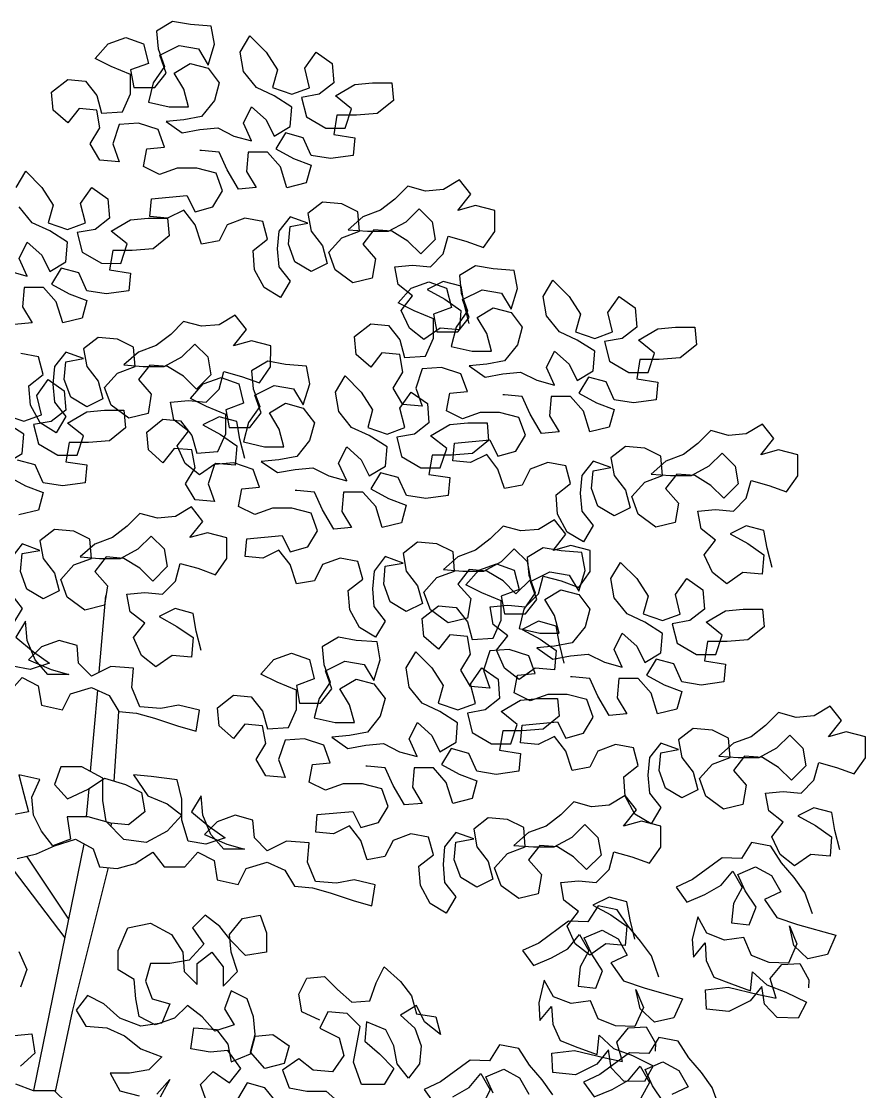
# Model space of a CAD drawing. Header units: metres. Extents: x 2.7 to 23.1, y -0.5 to 9.6.
# Drawn here: x 12.109 to 15.044, y 5.667 to 9.385 of the extents above; entities that cross this region are included whole.
import ezdxf

# ---------------------------------------------------------------- set-up
doc = ezdxf.new("R2010")
doc.units = ezdxf.units.M
doc.layers.add('ceco.net 89', color=7, linetype='Continuous')

msp = doc.modelspace()

# ---------------------------------------------------------------- linework, layer by layer
at = {"layer": 'ceco.net 89'}
for points in [[(13.6652, 8.3364), (13.6484, 8.4037), (13.6373, 8.4654), (13.5756, 8.4823), (13.5196, 8.4543), (13.5812, 8.4206), (13.6372, 8.3813), (13.6315, 8.3141), (13.5643, 8.3197), (13.5082, 8.2805), (13.4578, 8.3198), (13.4298, 8.3815), (13.4691, 8.4319), (13.4187, 8.4712), (13.4075, 8.5328), (13.4692, 8.5384), (13.5308, 8.5327), (13.5757, 8.5775), (13.5926, 8.6392), (13.6542, 8.6223), (13.7159, 8.5998), (13.7551, 8.6558), (13.7552, 8.7287), (13.688, 8.7456), (13.6263, 8.7288), (13.6712, 8.7848), (13.632, 8.8353), (13.5759, 8.8017), (13.5143, 8.7962), (13.4526, 8.813), (13.4077, 8.7682), (13.3573, 8.7291), (13.2956, 8.7067), (13.2451, 8.6619), (13.3124, 8.6562), (13.3852, 8.6562), (13.4469, 8.6897), (13.4918, 8.7345), (13.5366, 8.6897), (13.5477, 8.628), (13.4972, 8.5776), (13.4525, 8.6225), (13.3964, 8.6562), (13.3348, 8.6618), (13.2955, 8.6114), (13.3403, 8.5609), (13.329, 8.4937), (13.2618, 8.4769), (13.2001, 8.5218), (13.1778, 8.5835), (13.2227, 8.6339), (13.2843, 8.6563), (13.2788, 8.7235), (13.2228, 8.7516), (13.1555, 8.7573), (13.105, 8.7181), (13.1162, 8.6564), (13.1554, 8.6059), (13.1721, 8.5443), (13.1161, 8.5163), (13.0601, 8.55), (13.0377, 8.6117), (13.0434, 8.6733), (13.105, 8.6845), (13.0434, 8.7069), (13.0041, 8.6565), (12.9984, 8.5949), (13.004, 8.5332), (13.0432, 8.4827), (13.0095, 8.4267), (12.9535, 8.4604), (12.9199, 8.5221), (12.9144, 8.5893), (12.9648, 8.6285), (12.9481, 8.6902), (12.8864, 8.7015), (12.8248, 8.6791), (12.7967, 8.6231), (12.735, 8.6119), (12.7127, 8.6792), (12.6735, 8.7297), (12.6174, 8.7017), (12.5558, 8.7074), (12.5614, 8.769), (12.6847, 8.7801), (12.7127, 8.724), (12.7744, 8.7408), (12.8081, 8.7968), (12.7857, 8.8585), (12.7185, 8.8754), (12.6512, 8.8754), (12.5895, 8.8531), (12.5335, 8.8811), (12.5448, 8.9428), (12.6064, 8.9483), (12.5841, 9.01), (12.5168, 9.0325), (12.4496, 9.0269), (12.4271, 8.9597), (12.4495, 8.898), (12.3822, 8.9037), (12.3486, 8.9598), (12.3823, 9.0158), (12.3712, 9.0775), (12.3095, 9.0831), (12.2702, 9.0327), (12.2198, 9.0776), (12.2143, 9.1393), (12.2704, 9.184), (12.332, 9.1784), (12.3712, 9.1279), (12.388, 9.0662), (12.4608, 9.0718), (12.4889, 9.1334), (12.489, 9.2007), (12.4217, 9.2287), (12.3657, 9.2568), (12.4106, 9.3072), (12.4723, 9.3296), (12.5339, 9.3071), (12.5507, 9.2398), (12.489, 9.2175), (12.5001, 9.1558), (12.573, 9.1557), (12.6123, 9.2061), (12.5899, 9.2678), (12.6572, 9.3014), (12.7244, 9.2901), (12.758, 9.234), (12.7805, 9.3069), (12.7694, 9.3685), (12.6965, 9.3742), (12.6349, 9.3855), (12.5788, 9.3519), (12.5843, 9.2902), (12.6067, 9.2286), (12.5674, 9.1726), (12.5505, 9.1053), (12.6234, 9.0884), (12.6906, 9.0884), (12.6739, 9.15), (12.6403, 9.2061), (12.6964, 9.2397), (12.758, 9.2228), (12.7972, 9.1724), (12.7803, 9.1107), (12.7354, 9.0547), (12.6738, 9.0436), (12.6121, 9.038), (12.6681, 8.9987), (12.7298, 9.0099), (12.7915, 9.0154), (12.8475, 8.9873), (12.9091, 8.9705), (12.8811, 9.0322), (12.9092, 9.0882), (12.9596, 9.0433), (12.9876, 8.9872), (13.0437, 9.0208), (13.0493, 9.088), (12.9877, 9.1273), (12.9261, 9.1554), (12.8813, 9.2115), (12.8702, 9.2788), (12.9038, 9.3348), (12.9598, 9.2787), (12.999, 9.217), (12.9821, 9.1554), (13.0494, 9.1329), (13.111, 9.1552), (13.0943, 9.2225), (13.1336, 9.2785), (13.1896, 9.2392), (13.1951, 9.172), (13.1447, 9.1328), (13.083, 9.1216), (13.0997, 9.0544), (13.167, 9.0151), (13.2342, 9.015), (13.2567, 9.0823), (13.2007, 9.1271), (13.268, 9.1663), (13.3296, 9.1719), (13.3969, 9.1718), (13.4025, 9.1101), (13.3464, 9.0654), (13.2735, 9.0598), (13.2062, 9.0599), (13.195, 8.9926), (13.2678, 8.9814), (13.2622, 8.9197), (13.1837, 8.9086), (13.1164, 8.9198), (13.0885, 8.9815), (13.0268, 8.9984), (12.9932, 8.9424), (13.0548, 8.9087), (13.1164, 8.8862), (13.0995, 8.8246), (13.0323, 8.8078), (13.0099, 8.8807), (12.9651, 8.9312), (12.8979, 8.9313), (12.8922, 8.864), (12.9258, 8.8079), (12.8641, 8.8024), (12.8249, 8.8697), (12.797, 8.9313), (12.7353, 8.937), (12.7297, 8.937)], [(12.0907, 8.8087), (12.1243, 8.8647), (12.1803, 8.8086), (12.2195, 8.7469), (12.2026, 8.6853), (12.2699, 8.6628), (12.3316, 8.6852), (12.3148, 8.7524), (12.3541, 8.8084), (12.4101, 8.7692), (12.4156, 8.7019), (12.3652, 8.6627), (12.3035, 8.6516), (12.3203, 8.5843), (12.3875, 8.545), (12.4547, 8.5449), (12.4772, 8.6122), (12.4212, 8.6571), (12.4885, 8.6962), (12.5502, 8.7018), (12.6174, 8.7017), (12.623, 8.6401), (12.5669, 8.5953), (12.494, 8.5897), (12.4268, 8.5898), (12.4155, 8.5225), (12.4883, 8.5113), (12.4827, 8.4496), (12.4042, 8.4385), (12.3369, 8.4498), (12.309, 8.5114), (12.2473, 8.5283), (12.2137, 8.4723), (12.2753, 8.4386), (12.3369, 8.4161), (12.32, 8.3545), (12.2528, 8.3377), (12.2304, 8.4106), (12.1856, 8.4611), (12.1184, 8.4612), (12.1127, 8.3939), (12.1463, 8.3378), (12.0846, 8.3323)], [(12.068, 8.5173), (12.1296, 8.5004), (12.1017, 8.5621), (12.1297, 8.6181), (12.1801, 8.5732), (12.2081, 8.5171), (12.2642, 8.5507), (12.2698, 8.618), (12.2082, 8.6573), (12.1466, 8.6853), (12.1018, 8.7414)], [(14.7183, 7.4876), (14.7015, 7.5549), (14.6904, 7.6165), (14.6287, 7.6334), (14.5727, 7.6054), (14.6343, 7.5717), (14.6903, 7.5324), (14.6846, 7.4652), (14.6174, 7.4709), (14.5613, 7.4317), (14.5109, 7.471), (14.4829, 7.5326), (14.5222, 7.583), (14.4718, 7.6223), (14.4606, 7.684), (14.5223, 7.6895), (14.5839, 7.6839), (14.6288, 7.7287), (14.6457, 7.7903), (14.7073, 7.7734), (14.769, 7.751), (14.8082, 7.807), (14.8083, 7.8798), (14.7411, 7.8967), (14.6794, 7.88), (14.7243, 7.936), (14.6851, 7.9864), (14.629, 7.9529), (14.5674, 7.9473), (14.5057, 7.9642), (14.4609, 7.9194), (14.4104, 7.8802), (14.3487, 7.8578), (14.2982, 7.813), (14.3655, 7.8074), (14.4383, 7.8073), (14.5, 7.8409), (14.5449, 7.8857), (14.5897, 7.8408), (14.6008, 7.7791), (14.5504, 7.7287), (14.5056, 7.7736), (14.4495, 7.8073), (14.3879, 7.813), (14.3486, 7.7626), (14.3934, 7.7121), (14.3821, 7.6448), (14.3149, 7.6281), (14.2533, 7.673), (14.2309, 7.7346), (14.2758, 7.785), (14.3374, 7.8074), (14.3319, 7.8747), (14.2759, 7.9027), (14.2086, 7.9084), (14.1582, 7.8692), (14.1693, 7.8076), (14.2085, 7.7571), (14.2252, 7.6954), (14.1692, 7.6674), (14.1132, 7.7011), (14.0908, 7.7628), (14.0965, 7.8244), (14.1581, 7.8356), (14.0965, 7.8581), (14.0572, 7.8077), (14.0515, 7.746), (14.0571, 7.6844), (14.0963, 7.6339), (14.0626, 7.5779), (14.0066, 7.6115), (13.973, 7.6732), (13.9675, 7.7405), (14.018, 7.7797), (14.0012, 7.8413), (13.9396, 7.8526), (13.8779, 7.8302), (13.8498, 7.7742), (13.7881, 7.7631), (13.7658, 7.8303), (13.7266, 7.8808), (13.6705, 7.8529), (13.6089, 7.8585), (13.6145, 7.9202), (13.7379, 7.9313), (13.7658, 7.8752), (13.8275, 7.8919), (13.8612, 7.948), (13.8388, 8.0096), (13.7716, 8.0265), (13.7043, 8.0266), (13.6426, 8.0042), (13.5866, 8.0323), (13.5979, 8.0939), (13.6595, 8.0995), (13.6372, 8.1611), (13.5699, 8.1836), (13.5027, 8.1781), (13.4802, 8.1108), (13.5026, 8.0492), (13.4353, 8.0548), (13.4017, 8.1109), (13.4354, 8.1669), (13.4243, 8.2286), (13.3626, 8.2343), (13.3233, 8.1839), (13.2729, 8.2287), (13.2674, 8.2904), (13.3235, 8.3352), (13.3851, 8.3295), (13.4243, 8.279), (13.4411, 8.2174), (13.5139, 8.2229), (13.542, 8.2845), (13.5421, 8.3518), (13.4748, 8.3799), (13.4188, 8.408), (13.4637, 8.4584), (13.5254, 8.4807), (13.587, 8.4582), (13.6038, 8.391), (13.5421, 8.3686), (13.5532, 8.3069), (13.6261, 8.3069), (13.6654, 8.3573), (13.643, 8.419), (13.7103, 8.4525), (13.7776, 8.4413), (13.8111, 8.3852), (13.8336, 8.458), (13.8225, 8.5197), (13.7496, 8.5254), (13.688, 8.5366), (13.6319, 8.503), (13.6374, 8.4414), (13.6598, 8.3797), (13.6205, 8.3237), (13.6036, 8.2565), (13.6765, 8.2396), (13.7437, 8.2395), (13.727, 8.3012), (13.6934, 8.3573), (13.7495, 8.3908), (13.8111, 8.374), (13.8503, 8.3235), (13.8334, 8.2619), (13.7885, 8.2058), (13.7269, 8.1947), (13.6652, 8.1891), (13.7212, 8.1499), (13.7829, 8.161), (13.8446, 8.1666), (13.9006, 8.1385), (13.9622, 8.1216), (13.9342, 8.1833), (13.9623, 8.2393), (14.0127, 8.1944), (14.0407, 8.1384), (14.0968, 8.1719), (14.1024, 8.2392), (14.0408, 8.2785), (13.9792, 8.3066), (13.9344, 8.3626), (13.9233, 8.4299), (13.9569, 8.4859), (14.0129, 8.4298), (14.0521, 8.3681), (14.0352, 8.3065), (14.1025, 8.284), (14.1642, 8.3064), (14.1474, 8.3737), (14.1867, 8.4297), (14.2427, 8.3904), (14.2482, 8.3231), (14.1978, 8.2839), (14.1361, 8.2728), (14.1529, 8.2055), (14.2201, 8.1662), (14.2873, 8.1662), (14.3098, 8.2334), (14.2538, 8.2783), (14.3211, 8.3175), (14.3828, 8.323), (14.45, 8.3229), (14.4556, 8.2613), (14.3995, 8.2165), (14.3266, 8.211), (14.2593, 8.211), (14.2481, 8.1438), (14.3209, 8.1325), (14.3153, 8.0708), (14.2368, 8.0597), (14.1695, 8.071), (14.1416, 8.1327), (14.0799, 8.1495), (14.0463, 8.0935), (14.1079, 8.0598), (14.1695, 8.0374), (14.1526, 7.9757), (14.0854, 7.959), (14.063, 8.0318), (14.0182, 8.0823), (13.951, 8.0824), (13.9453, 8.0151), (13.9789, 7.9591), (13.9172, 7.9535), (13.8781, 8.0208), (13.8501, 8.0825), (13.7884, 8.0881), (13.7828, 8.0882)], [(12.8857, 7.8664), (12.8689, 7.9336), (12.8578, 7.9953), (12.7961, 8.0122), (12.7401, 7.9842), (12.8017, 7.9505), (12.8577, 7.9112), (12.852, 7.844), (12.7848, 7.8496), (12.7287, 7.8105), (12.6783, 7.8497), (12.6503, 7.9114), (12.6896, 7.9618), (12.6392, 8.0011), (12.628, 8.0628), (12.6897, 8.0683), (12.7513, 8.0627), (12.7962, 8.1074), (12.8131, 8.1691), (12.8747, 8.1522), (12.9364, 8.1297), (12.9756, 8.1858), (12.9757, 8.2586), (12.9085, 8.2755), (12.8468, 8.2587), (12.8917, 8.3147), (12.8525, 8.3652), (12.7964, 8.3316), (12.7348, 8.3261), (12.6731, 8.343), (12.6283, 8.2982), (12.5778, 8.259), (12.5161, 8.2366), (12.4656, 8.1918), (12.5329, 8.1862), (12.6057, 8.1861), (12.6674, 8.2197), (12.7123, 8.2645), (12.7571, 8.2196), (12.7682, 8.1579), (12.7178, 8.1075), (12.673, 8.1524), (12.6169, 8.1861), (12.5553, 8.1917), (12.516, 8.1413), (12.5608, 8.0908), (12.5495, 8.0236), (12.4823, 8.0068), (12.4207, 8.0517), (12.3983, 8.1134), (12.4432, 8.1638), (12.5048, 8.1862), (12.4993, 8.2534), (12.4433, 8.2815), (12.376, 8.2872), (12.3256, 8.248), (12.3367, 8.1863), (12.3759, 8.1359), (12.3927, 8.0742), (12.3366, 8.0462), (12.2806, 8.0799), (12.2582, 8.1416), (12.2639, 8.2032), (12.3255, 8.2144), (12.2639, 8.2368), (12.2246, 8.1864), (12.2189, 8.1248), (12.2245, 8.0631), (12.2637, 8.0127), (12.23, 7.9566), (12.174, 7.9903), (12.1404, 8.052), (12.1349, 8.1193), (12.1854, 8.1585), (12.1686, 8.2201), (12.107, 8.2314)], [(13.996, 7.1554), (13.9793, 7.2227), (13.9681, 7.2844), (13.9065, 7.3013), (13.8504, 7.2733), (13.912, 7.2396), (13.968, 7.2003), (13.9624, 7.1331), (13.8951, 7.1387), (13.839, 7.0995), (13.7886, 7.1388), (13.7606, 7.2005), (13.7999, 7.2509), (13.7495, 7.2902), (13.7384, 7.3518), (13.8, 7.3574), (13.8617, 7.3517), (13.9066, 7.3965), (13.9234, 7.4582), (13.9851, 7.4413), (14.0467, 7.4188), (14.086, 7.4748), (14.086, 7.5477), (14.0188, 7.5646), (13.9571, 7.5478), (14.002, 7.6038), (13.9628, 7.6543), (13.9068, 7.6207), (13.8451, 7.6152), (13.7835, 7.632), (13.7386, 7.5872), (13.6881, 7.5481), (13.6264, 7.5257), (13.5759, 7.4809), (13.6432, 7.4752), (13.7161, 7.4752), (13.7777, 7.5087), (13.8226, 7.5535), (13.8674, 7.5087), (13.8786, 7.447), (13.8281, 7.3966), (13.7833, 7.4415), (13.7273, 7.4752), (13.6656, 7.4808), (13.6263, 7.4304), (13.6711, 7.3799), (13.6599, 7.3127), (13.5926, 7.2959), (13.531, 7.3408), (13.5086, 7.4025), (13.5535, 7.4529), (13.6152, 7.4753), (13.6096, 7.5425), (13.5536, 7.5706), (13.4864, 7.5763), (13.4359, 7.5371), (13.447, 7.4754), (13.4862, 7.4249), (13.503, 7.3633), (13.4469, 7.3353), (13.3909, 7.369), (13.3685, 7.4307), (13.3742, 7.4923), (13.4359, 7.5035), (13.3742, 7.5259), (13.3349, 7.4755), (13.3293, 7.4139), (13.3348, 7.3522), (13.374, 7.3017), (13.3403, 7.2457), (13.2843, 7.2794), (13.2507, 7.3411), (13.2452, 7.4083), (13.2957, 7.4475), (13.2789, 7.5092), (13.2173, 7.5205), (13.1556, 7.4981), (13.1275, 7.4421), (13.0659, 7.4309), (13.0435, 7.4982), (13.0043, 7.5487), (12.9483, 7.5207), (12.8866, 7.5264), (12.8923, 7.588), (13.0156, 7.5991), (13.0436, 7.543), (13.1052, 7.5598), (13.1389, 7.6158), (13.1165, 7.6775), (13.0493, 7.6944), (12.982, 7.6944), (12.9204, 7.6721), (12.8643, 7.7001), (12.8756, 7.7618), (12.9373, 7.7673), (12.9149, 7.829), (12.8477, 7.8515), (12.7804, 7.8459), (12.7579, 7.7787), (12.7803, 7.717), (12.713, 7.7227), (12.6795, 7.7788), (12.7131, 7.8348), (12.702, 7.8965), (12.6403, 7.9021), (12.6011, 7.8517), (12.5507, 7.8966), (12.5451, 7.9583), (12.6012, 8.003), (12.6628, 7.9974), (12.702, 7.9469), (12.7188, 7.8852), (12.7917, 7.8908), (12.8197, 7.9524), (12.8198, 8.0197), (12.7526, 8.0477), (12.6965, 8.0758), (12.7414, 8.1262), (12.8031, 8.1486), (12.8647, 8.1261), (12.8815, 8.0588), (12.8198, 8.0365), (12.831, 7.9748), (12.9038, 7.9747), (12.9431, 8.0251), (12.9207, 8.0868), (12.988, 8.1204), (13.0553, 8.1091), (13.0889, 8.053), (13.1113, 8.1259), (13.1002, 8.1875), (13.0273, 8.1932), (12.9657, 8.2045), (12.9096, 8.1709), (12.9152, 8.1092), (12.9375, 8.0476), (12.8982, 7.9916), (12.8814, 7.9243), (12.9542, 7.9074), (13.0215, 7.9074), (13.0047, 7.969), (12.9711, 8.0251), (13.0272, 8.0587), (13.0888, 8.0418), (13.128, 7.9913), (13.1112, 7.9297), (13.0663, 7.8737), (13.0046, 7.8626), (12.943, 7.857), (12.999, 7.8177), (13.0606, 7.8289), (13.1223, 7.8344), (13.1783, 7.8063), (13.2399, 7.7895), (13.212, 7.8512), (13.2401, 7.9072), (13.2905, 7.8623), (13.3184, 7.8062), (13.3745, 7.8398), (13.3802, 7.907), (13.3186, 7.9463), (13.2569, 7.9744), (13.2121, 8.0305), (13.201, 8.0978), (13.2347, 8.1538), (13.2907, 8.0977), (13.3298, 8.036), (13.313, 7.9744), (13.3802, 7.9519), (13.4419, 7.9742), (13.4251, 8.0415), (13.4644, 8.0975), (13.5204, 8.0582), (13.526, 7.991), (13.4755, 7.9518), (13.4138, 7.9406), (13.4306, 7.8734), (13.4978, 7.8341), (13.5651, 7.834), (13.5875, 7.9013), (13.5315, 7.9461), (13.5988, 7.9853), (13.6605, 7.9909), (13.7277, 7.9908), (13.7333, 7.9291), (13.6772, 7.8844), (13.6043, 7.8788), (13.5371, 7.8789), (13.5258, 7.8116), (13.5987, 7.8004), (13.593, 7.7387), (13.5145, 7.7276), (13.4473, 7.7388), (13.4193, 7.8005), (13.3577, 7.8174), (13.324, 7.7614), (13.3856, 7.7277), (13.4472, 7.7052), (13.4304, 7.6436), (13.3631, 7.6268), (13.3408, 7.6997), (13.296, 7.7502), (13.2287, 7.7503), (13.223, 7.683), (13.2566, 7.6269), (13.195, 7.6214), (13.1558, 7.6887), (13.1278, 7.7503), (13.0662, 7.756), (13.0606, 7.756)], [(12.0507, 8.0185), (12.1179, 7.996), (12.1796, 8.0183), (12.1629, 8.0856), (12.2022, 8.1416), (12.2582, 8.1023), (12.2637, 8.0351), (12.2132, 7.9959), (12.1516, 7.9847), (12.1683, 7.9175), (12.2355, 7.8782), (12.3028, 7.8781), (12.3253, 7.9453), (12.2693, 7.9902), (12.3366, 8.0294), (12.3982, 8.035), (12.4655, 8.0349), (12.471, 7.9732), (12.4149, 7.9284), (12.3421, 7.9229), (12.2748, 7.923), (12.2635, 7.8557), (12.3364, 7.8444), (12.3307, 7.7828), (12.2523, 7.7717), (12.185, 7.7829), (12.157, 7.8446), (12.0954, 7.8615)], [(12.0562, 7.8503), (12.1122, 7.8839), (12.1179, 7.9511), (12.0563, 7.9904)], [(12.0617, 7.8055), (12.1233, 7.7718), (12.185, 7.7493), (12.1681, 7.6877), (12.1008, 7.6709)], [(12.7337, 7.1995), (12.717, 7.2668), (12.7058, 7.3285), (12.6442, 7.3453), (12.5881, 7.3174), (12.6497, 7.2837), (12.7058, 7.2444), (12.7001, 7.1771), (12.6328, 7.1828), (12.5768, 7.1436), (12.5263, 7.1829), (12.4984, 7.2446), (12.5377, 7.295), (12.4873, 7.3343), (12.4761, 7.3959), (12.5378, 7.4015), (12.5994, 7.3958), (12.6443, 7.4406), (12.6612, 7.5023), (12.7228, 7.4854), (12.7844, 7.4629), (12.8237, 7.5189), (12.8238, 7.5918), (12.7565, 7.6087), (12.6949, 7.5919), (12.7398, 7.6479), (12.7006, 7.6984), (12.6445, 7.6648), (12.5828, 7.6593), (12.5212, 7.6761), (12.4763, 7.6313), (12.4258, 7.5921), (12.3642, 7.5698), (12.3137, 7.525), (12.3809, 7.5193), (12.4538, 7.5193), (12.5155, 7.5528), (12.5604, 7.5976), (12.6052, 7.5528), (12.6163, 7.4911), (12.5658, 7.4407), (12.521, 7.4856), (12.465, 7.5193), (12.4034, 7.5249), (12.3641, 7.4745), (12.4089, 7.424), (12.3976, 7.3568), (12.3303, 7.34), (12.2687, 7.3849), (12.2464, 7.4466), (12.2912, 7.497), (12.3529, 7.5194), (12.3474, 7.5866), (12.2913, 7.6147), (12.2241, 7.6204), (12.1736, 7.5812), (12.1848, 7.5195), (12.224, 7.469), (12.2407, 7.4074), (12.1846, 7.3794), (12.1286, 7.4131), (12.1063, 7.4747), (12.1119, 7.5364), (12.1736, 7.5475), (12.112, 7.57), (12.0727, 7.5196)], [(14.9536, 6.5078), (14.9368, 6.575), (14.9257, 6.6367), (14.864, 6.6536), (14.8079, 6.6256), (14.8696, 6.5919), (14.9256, 6.5526), (14.9199, 6.4854), (14.8527, 6.4911), (14.7966, 6.4519), (14.7462, 6.4912), (14.7182, 6.5528), (14.7575, 6.6032), (14.7071, 6.6425), (14.6959, 6.7042), (14.7576, 6.7097), (14.8192, 6.7041), (14.8641, 6.7489), (14.881, 6.8105), (14.9426, 6.7936), (15.0042, 6.7712), (15.0435, 6.8272), (15.0436, 6.9), (14.9764, 6.9169), (14.9147, 6.9001), (14.9596, 6.9562), (14.9204, 7.0066), (14.8643, 6.9731), (14.8027, 6.9675), (14.741, 6.9844), (14.6961, 6.9396), (14.6457, 6.9004), (14.584, 6.878), (14.5335, 6.8332), (14.6008, 6.8276), (14.6736, 6.8275), (14.7353, 6.8611), (14.7802, 6.9059), (14.825, 6.861), (14.8361, 6.7993), (14.7856, 6.7489), (14.7408, 6.7938), (14.6848, 6.8275), (14.6232, 6.8332), (14.5839, 6.7827), (14.6287, 6.7323), (14.6174, 6.665), (14.5501, 6.6483), (14.4885, 6.6932), (14.4662, 6.7548), (14.5111, 6.8052), (14.5727, 6.8276), (14.5672, 6.8949), (14.5112, 6.9229), (14.4439, 6.9286), (14.3934, 6.8894), (14.4046, 6.8278), (14.4438, 6.7773), (14.4605, 6.7156), (14.4045, 6.6876), (14.3484, 6.7213), (14.3261, 6.783), (14.3317, 6.8446), (14.3934, 6.8558), (14.3318, 6.8783), (14.2925, 6.8279), (14.2868, 6.7662), (14.2924, 6.7045), (14.3316, 6.6541), (14.2979, 6.5981), (14.2419, 6.6317), (14.2083, 6.6934), (14.2028, 6.7607), (14.2532, 6.7999), (14.2365, 6.8615), (14.1748, 6.8728), (14.1132, 6.8504), (14.0851, 6.7944), (14.0234, 6.7833), (14.0011, 6.8505), (13.9619, 6.901), (13.9058, 6.873), (13.8442, 6.8787), (13.8498, 6.9404), (13.9731, 6.9514), (14.0011, 6.8954), (14.0628, 6.9121), (14.0965, 6.9682), (14.0741, 7.0298), (14.0068, 7.0467), (13.9396, 7.0468), (13.8779, 7.0244), (13.8219, 7.0525), (13.8332, 7.1141), (13.8948, 7.1197), (13.8725, 7.1813), (13.8052, 7.2038), (13.738, 7.1983), (13.7155, 7.131), (13.7378, 7.0694), (13.6706, 7.075), (13.637, 7.1311), (13.6707, 7.1871), (13.6595, 7.2488), (13.5979, 7.2545), (13.5586, 7.204), (13.5082, 7.2489), (13.5027, 7.3106), (13.5588, 7.3554), (13.6204, 7.3497), (13.6596, 7.2992), (13.6763, 7.2376), (13.7492, 7.2431), (13.7773, 7.3047), (13.7774, 7.372), (13.7101, 7.4001), (13.6541, 7.4281), (13.699, 7.4785), (13.7607, 7.5009), (13.8223, 7.4784), (13.839, 7.4112), (13.7774, 7.3888), (13.7885, 7.3271), (13.8614, 7.3271), (13.9007, 7.3775), (13.8783, 7.4392), (13.9456, 7.4727), (14.0128, 7.4614), (14.0464, 7.4054), (14.0689, 7.4782), (14.0577, 7.5399), (13.9849, 7.5455), (13.9232, 7.5568), (13.8672, 7.5232), (13.8727, 7.4616), (13.8951, 7.3999), (13.8558, 7.3439), (13.8389, 7.2766), (13.9118, 7.2598), (13.979, 7.2597), (13.9623, 7.3214), (13.9287, 7.3775), (13.9848, 7.411), (14.0464, 7.3942), (14.0856, 7.3437), (14.0687, 7.282), (14.0238, 7.226), (13.9622, 7.2149), (13.9005, 7.2093), (13.9565, 7.1701), (14.0182, 7.1812), (14.0798, 7.1868), (14.1359, 7.1587), (14.1975, 7.1418), (14.1695, 7.2035), (14.1976, 7.2595), (14.248, 7.2146), (14.276, 7.1585), (14.3321, 7.1921), (14.3377, 7.2594), (14.2761, 7.2987), (14.2145, 7.3267), (14.1697, 7.3828), (14.1585, 7.4501), (14.1922, 7.5061), (14.2482, 7.45), (14.2874, 7.3883), (14.2705, 7.3267), (14.3378, 7.3042), (14.3994, 7.3266), (14.3827, 7.3939), (14.422, 7.4499), (14.478, 7.4106), (14.4835, 7.3433), (14.433, 7.3041), (14.3714, 7.293), (14.3881, 7.2257), (14.4554, 7.1864), (14.5226, 7.1863), (14.5451, 7.2536), (14.4891, 7.2985), (14.5564, 7.3376), (14.618, 7.3432), (14.6853, 7.3431), (14.6908, 7.2815), (14.6348, 7.2367), (14.5619, 7.2311), (14.4946, 7.2312), (14.4834, 7.164), (14.5562, 7.1527), (14.5506, 7.091), (14.4721, 7.0799), (14.4048, 7.0912), (14.3769, 7.1529), (14.3152, 7.1697), (14.2815, 7.1137), (14.3432, 7.08), (14.4048, 7.0575), (14.3879, 6.9959), (14.3207, 6.9792), (14.2983, 7.052), (14.2535, 7.1025), (14.1863, 7.1026), (14.1806, 7.0353), (14.2142, 6.9793), (14.1525, 6.9737), (14.1133, 7.041), (14.0854, 7.1027), (14.0237, 7.1083), (14.0181, 7.1083)], [(12.0726, 7.3963), (12.1117, 7.3458), (12.0781, 7.2898)], [(12.3799, 7.1245), (12.4032, 7.3904)], [(12.067, 7.0552), (12.1118, 7.1056), (12.1679, 7.0776), (12.179, 7.0103), (12.2519, 6.9934), (12.2799, 7.0494), (12.3528, 7.0718), (12.4144, 7.0437), (12.448, 6.9876), (12.5097, 6.982), (12.5713, 6.9651), (12.6553, 6.937), (12.717, 6.9201), (12.7283, 6.993), (12.6554, 7.0099), (12.5937, 6.9987), (12.5209, 7.0044), (12.4929, 7.0717), (12.4986, 7.1389), (12.4201, 7.1446), (12.3528, 7.111), (12.308, 7.1559), (12.3025, 7.2176), (12.2409, 7.2344), (12.1792, 7.2121), (12.1343, 7.1673), (12.2127, 7.1336), (12.2744, 7.1167), (12.2015, 7.1168), (12.1567, 7.1672), (12.1288, 7.2345), (12.1232, 7.3018), (12.0895, 7.2458), (12.1512, 7.1953), (12.2072, 7.156), (12.1399, 7.1336), (12.0782, 7.1449)], [(14.2415, 6.1974), (14.2247, 6.2646), (14.2136, 6.3263), (14.1519, 6.3432), (14.0959, 6.3152), (14.1575, 6.2815), (14.2135, 6.2422), (14.2078, 6.175), (14.1406, 6.1806), (14.0845, 6.1415), (14.0341, 6.1807), (14.0061, 6.2424), (14.0454, 6.2928), (13.995, 6.3321), (13.9838, 6.3938), (14.0455, 6.3993), (14.1071, 6.3937), (14.152, 6.4385), (14.1689, 6.5001), (14.2305, 6.4832), (14.2922, 6.4607), (14.3314, 6.5168), (14.3315, 6.5896), (14.2643, 6.6065), (14.2026, 6.5897), (14.2475, 6.6457), (14.2083, 6.6962), (14.1522, 6.6626), (14.0906, 6.6571), (14.0289, 6.674), (13.984, 6.6292), (13.9336, 6.59), (13.8719, 6.5676), (13.8214, 6.5228), (13.8887, 6.5172), (13.9615, 6.5171), (14.0232, 6.5507), (14.0681, 6.5955), (14.1129, 6.5506), (14.124, 6.4889), (14.0736, 6.4385), (14.0288, 6.4834), (13.9727, 6.5171), (13.9111, 6.5227), (13.8718, 6.4723), (13.9166, 6.4219), (13.9053, 6.3546), (13.8381, 6.3379), (13.7764, 6.3827), (13.7541, 6.4444), (13.799, 6.4948), (13.8606, 6.5172), (13.8551, 6.5844), (13.7991, 6.6125), (13.7318, 6.6182), (13.6813, 6.579), (13.6925, 6.5173), (13.7317, 6.4669), (13.7484, 6.4052), (13.6924, 6.3772), (13.6364, 6.4109), (13.614, 6.4726), (13.6197, 6.5342), (13.6813, 6.5454), (13.6197, 6.5678), (13.5804, 6.5174), (13.5747, 6.4558), (13.5803, 6.3941), (13.6195, 6.3437), (13.5858, 6.2876), (13.5298, 6.3213), (13.4962, 6.383), (13.4907, 6.4503), (13.5411, 6.4895), (13.5244, 6.5511), (13.4627, 6.5624), (13.4011, 6.54), (13.373, 6.484), (13.3113, 6.4728), (13.289, 6.5401), (13.2498, 6.5906), (13.1937, 6.5626), (13.1321, 6.5683), (13.1377, 6.6299), (13.261, 6.641), (13.289, 6.585), (13.3507, 6.6017), (13.3844, 6.6577), (13.362, 6.7194), (13.2948, 6.7363), (13.2275, 6.7363), (13.1658, 6.714), (13.1098, 6.7421), (13.1211, 6.8037), (13.1827, 6.8093), (13.1604, 6.8709), (13.0931, 6.8934), (13.0259, 6.8879), (13.0034, 6.8206), (13.0258, 6.759), (12.9585, 6.7646), (12.9249, 6.8207), (12.9586, 6.8767), (12.9475, 6.9384), (12.8858, 6.944), (12.8465, 6.8936), (12.7961, 6.9385), (12.7906, 7.0002), (12.8467, 7.045), (12.9083, 7.0393), (12.9475, 6.9888), (12.9643, 6.9272), (13.0371, 6.9327), (13.0652, 6.9943), (13.0653, 7.0616), (12.998, 7.0897), (12.942, 7.1177), (12.9869, 7.1681), (13.0486, 7.1905), (13.1102, 7.168), (13.127, 7.1008), (13.0653, 7.0784), (13.0764, 7.0167), (13.1493, 7.0167), (13.1886, 7.0671), (13.1662, 7.1287), (13.2335, 7.1623), (13.3007, 7.151), (13.3343, 7.095), (13.3568, 7.1678), (13.3457, 7.2295), (13.2728, 7.2351), (13.2112, 7.2464), (13.1551, 7.2128), (13.1606, 7.1512), (13.183, 7.0895), (13.1437, 7.0335), (13.1268, 6.9662), (13.1997, 6.9494), (13.2669, 6.9493), (13.2502, 7.011), (13.2166, 7.067), (13.2727, 7.1006), (13.3343, 7.0837), (13.3735, 7.0333), (13.3566, 6.9716), (13.3117, 6.9156), (13.2501, 6.9045), (13.1884, 6.8989), (13.2444, 6.8596), (13.3061, 6.8708), (13.3678, 6.8763), (13.4238, 6.8483), (13.4854, 6.8314), (13.4574, 6.8931), (13.4855, 6.9491), (13.5359, 6.9042), (13.5639, 6.8481), (13.62, 6.8817), (13.6256, 6.949), (13.564, 6.9883), (13.5024, 7.0163), (13.4576, 7.0724), (13.4465, 7.1397), (13.4801, 7.1957), (13.5361, 7.1396), (13.5753, 7.0779), (13.5584, 7.0163), (13.6257, 6.9938), (13.6874, 7.0162), (13.6706, 7.0834), (13.7099, 7.1395), (13.7659, 7.1002), (13.7714, 7.0329), (13.721, 6.9937), (13.6593, 6.9826), (13.676, 6.9153), (13.7433, 6.876), (13.8105, 6.8759), (13.833, 6.9432), (13.777, 6.9881), (13.8443, 7.0272), (13.906, 7.0328), (13.9732, 7.0327), (13.9788, 6.9711), (13.9227, 6.9263), (13.8498, 6.9207), (13.7825, 6.9208), (13.7713, 6.8536), (13.8441, 6.8423), (13.8385, 6.7806), (13.76, 6.7695), (13.6927, 6.7808), (13.6648, 6.8424), (13.6031, 6.8593), (13.5695, 6.8033), (13.6311, 6.7696), (13.6927, 6.7471), (13.6758, 6.6855), (13.6086, 6.6687), (13.5862, 6.7416), (13.5414, 6.7921), (13.4742, 6.7922), (13.4685, 6.7249), (13.5021, 6.6688), (13.4404, 6.6633), (13.4012, 6.7306), (13.3733, 6.7923), (13.3116, 6.7979), (13.306, 6.7979)], [(12.3497, 6.7797), (12.3745, 7.0619)], [(12.4318, 6.7463), (12.448, 6.9876)], [(12.0949, 6.4768), (12.1622, 6.4935), (12.2239, 6.5215), (12.2968, 6.5439), (12.3584, 6.5102), (12.3808, 6.4485), (12.4424, 6.4428), (12.5041, 6.4596), (12.5658, 6.4988), (12.605, 6.4483), (12.6778, 6.4482), (12.7227, 6.4986), (12.7787, 6.4705), (12.7899, 6.4033), (12.8627, 6.3864), (12.8908, 6.4424), (12.9637, 6.4648), (13.0253, 6.4367), (13.0589, 6.3806), (13.1205, 6.375), (13.1822, 6.3581), (13.2662, 6.33), (13.3278, 6.3131), (13.3391, 6.386), (13.2663, 6.4028), (13.2046, 6.3917), (13.1318, 6.3974), (13.1038, 6.4646), (13.1095, 6.5319), (13.031, 6.5376), (12.9637, 6.504), (12.9189, 6.5489), (12.9134, 6.6105), (12.8517, 6.6274), (12.7901, 6.6051), (12.7452, 6.5603), (12.8236, 6.5266), (12.8852, 6.5097), (12.8124, 6.5098), (12.7676, 6.5602), (12.7396, 6.6275), (12.7341, 6.6948), (12.7004, 6.6388), (12.762, 6.5883), (12.818, 6.549), (12.7507, 6.5266), (12.6891, 6.5379), (12.6668, 6.6108), (12.6668, 6.6836), (12.6501, 6.7509), (12.5604, 6.7622), (12.4988, 6.7679), (12.5491, 6.6949), (12.6164, 6.6669), (12.6668, 6.6276), (12.6163, 6.5716), (12.5434, 6.5324), (12.4649, 6.5437), (12.4033, 6.6054), (12.3922, 6.6783), (12.3923, 6.7567), (12.3194, 6.796), (12.2466, 6.7961), (12.2241, 6.7345), (12.2689, 6.684), (12.3418, 6.7176), (12.3979, 6.7567), (12.4707, 6.7343), (12.5267, 6.7062), (12.5379, 6.6389), (12.4818, 6.5941), (12.4201, 6.5998), (12.3417, 6.6223), (12.2688, 6.6223), (12.28, 6.5439), (12.2183, 6.5215), (12.1791, 6.572), (12.1511, 6.6281), (12.1456, 6.6897), (12.1737, 6.7513), (12.1008, 6.7682), (12.1176, 6.7009), (12.1343, 6.6393), (12.0727, 6.6281)], [(12.3359, 6.6223), (12.3444, 6.7194)], [(12.4211, 6.5876), (12.4219, 6.5996)], [(12.152, 5.6715), (12.3276, 6.527)], [(14.8586, 6.2854), (14.8327, 6.3591), (14.7949, 6.4106), (14.7515, 6.4623), (14.7139, 6.5195), (14.647, 6.5326), (14.6118, 6.4775), (14.5445, 6.4794), (14.4415, 6.4039), (14.3846, 6.3775), (14.4224, 6.3259), (14.4848, 6.3522), (14.5418, 6.3842), (14.5825, 6.4335), (14.6145, 6.3765), (14.5849, 6.3213), (14.5774, 6.2542), (14.6388, 6.2469), (14.663, 6.3079), (14.6254, 6.365), (14.599, 6.4218), (14.6614, 6.4481), (14.7166, 6.4185), (14.7486, 6.3615), (14.6918, 6.3351), (14.7349, 6.2722), (14.8071, 6.2477), (14.9406, 6.2102), (14.9106, 6.1438), (14.8429, 6.1289), (14.7938, 6.1752), (14.7789, 6.2429), (14.8051, 6.1804), (14.7752, 6.114), (14.708, 6.1159), (14.647, 6.1401), (14.6207, 6.2025), (14.5532, 6.1932), (14.4922, 6.2174), (14.4602, 6.2744), (14.4411, 6.1964), (14.445, 6.1347), (14.4856, 6.184), (14.4895, 6.1222), (14.5159, 6.0653), (14.5769, 6.0412), (14.6435, 6.0168), (14.651, 6.0839), (14.7001, 6.0377), (14.7667, 6.0133), (14.8386, 5.9776), (14.809, 5.9224), (14.7362, 5.9245), (14.6926, 5.9706), (14.6832, 6.0325), (14.6425, 5.9832), (14.5686, 5.9461), (14.4903, 5.9539), (14.4866, 6.0213), (14.5654, 6.0303), (14.6712, 6.0048), (14.7325, 5.9919), (14.712, 6.0597), (14.7526, 6.109), (14.8144, 6.1129), (14.8464, 6.0559), (14.8456, 6.0279)], [(12.2741, 6.2663), (12.1286, 6.4852)], [(12.2608, 6.2014), (12.0595, 6.4671)], [(12.2274, 5.6676), (12.2866, 5.9456), (12.4116, 6.4457)], [(14.3253, 6.065), (14.2993, 6.1387), (14.2615, 6.1902), (14.2182, 6.2419), (14.1805, 6.299), (14.1136, 6.3122), (14.0784, 6.2571), (14.0112, 6.259), (13.9081, 6.1835), (13.8513, 6.1571), (13.8891, 6.1055), (13.9515, 6.1318), (14.0085, 6.1638), (14.0491, 6.2131), (14.0811, 6.1561), (14.0515, 6.1009), (14.044, 6.0338), (14.1055, 6.0264), (14.1296, 6.0874), (14.092, 6.1446), (14.0656, 6.2014), (14.128, 6.2277), (14.1833, 6.198), (14.2153, 6.1411), (14.1585, 6.1146), (14.2015, 6.0517), (14.2737, 6.0273), (14.4072, 5.9898), (14.3773, 5.9234), (14.3096, 5.9085), (14.2604, 5.9547), (14.2455, 6.0224), (14.2718, 5.96), (14.2419, 5.8936), (14.1746, 5.8955), (14.1136, 5.9197), (14.0874, 5.9821), (14.0198, 5.9728), (13.9589, 5.997), (13.9268, 6.054), (13.9078, 5.976), (13.9116, 5.9142), (13.9523, 5.9635), (13.9561, 5.9017), (13.9825, 5.8449), (14.0435, 5.8208), (14.1101, 5.7964), (14.1176, 5.8635), (14.1668, 5.8172), (14.2334, 5.7929), (14.3053, 5.7572), (14.2756, 5.702), (14.2028, 5.7041), (14.1593, 5.7502), (14.1498, 5.8121), (14.1092, 5.7628), (14.0352, 5.7257), (13.9569, 5.7335), (13.9533, 5.8009), (14.032, 5.8099), (14.1378, 5.7844), (14.1991, 5.7715), (14.1786, 5.8393), (14.2193, 5.8886), (14.2811, 5.8925), (14.3131, 5.8355), (14.3123, 5.8075)], [(12.7536, 5.6304), (12.7312, 5.6921), (12.7761, 5.7369), (12.8321, 5.6976), (12.8714, 5.748), (12.8266, 5.8097), (12.7649, 5.8042), (12.6977, 5.8154), (12.709, 5.8883), (12.7874, 5.8826), (12.8266, 5.8321), (12.8378, 5.7705), (12.905, 5.7984), (12.9219, 5.8601), (12.9836, 5.8656), (13.0396, 5.8263), (13.0227, 5.7647), (12.9554, 5.7479), (12.905, 5.804), (12.9219, 5.8657), (12.9164, 5.9273), (12.894, 5.989), (12.838, 6.0171), (12.8155, 5.9554), (12.8491, 5.8994), (12.7818, 5.877), (12.737, 5.9275), (12.6866, 5.9668), (12.6417, 5.922), (12.5744, 5.8996), (12.5184, 5.9277), (12.5073, 5.9893), (12.5017, 6.0566), (12.4457, 6.0903), (12.4458, 6.1575), (12.4795, 6.236), (12.558, 6.2527), (12.6308, 6.2134), (12.67, 6.1517), (12.6755, 6.0845), (12.7203, 6.0396), (12.7204, 6.1125), (12.7708, 6.1516), (12.81, 6.1012), (12.81, 6.0339), (12.8605, 6.0843), (12.8381, 6.1516), (12.8326, 6.2132), (12.8774, 6.2692), (12.9391, 6.2804), (12.9615, 6.2187), (12.9614, 6.1515), (12.8885, 6.1403), (12.8381, 6.1908), (12.7989, 6.2413), (12.7485, 6.2806), (12.7037, 6.2358), (12.7428, 6.1797), (12.6924, 6.1237), (12.6251, 6.1125), (12.5578, 6.1126), (12.541, 6.051), (12.5633, 5.9893), (12.625, 5.9724), (12.5969, 5.9052), (12.524, 5.8941), (12.4512, 5.9221), (12.3952, 5.9726), (12.3391, 6.0007), (12.2999, 5.9503), (12.3334, 5.8942), (12.4063, 5.8886), (12.4679, 5.8605), (12.5239, 5.8156), (12.5968, 5.7875), (12.5519, 5.7427), (12.4846, 5.7315), (12.4174, 5.7316), (12.4509, 5.6699), (12.5182, 5.6531)], [(12.1006, 6.1536), (12.1286, 6.0919), (12.1061, 6.0303)], [(13.1461, 5.9159), (13.0845, 5.944), (13.0734, 6.0056), (13.1014, 6.0617), (13.1631, 6.0672), (13.2079, 6.0223), (13.2583, 5.9775), (13.32, 5.983), (13.3424, 6.0446), (13.3705, 6.1007), (13.4265, 6.0502), (13.4657, 5.9997), (13.4825, 5.938), (13.5497, 5.9267), (13.5665, 5.8651), (13.5105, 5.91), (13.4825, 5.966), (13.4264, 5.9325), (13.4768, 5.8876), (13.4992, 5.8259), (13.4935, 5.7643), (13.4542, 5.7138), (13.415, 5.7643), (13.4039, 5.826), (13.3759, 5.8821), (13.3087, 5.9101), (13.303, 5.8429), (13.3534, 5.798), (13.4038, 5.7475), (13.3701, 5.6915), (13.2917, 5.6916), (13.2637, 5.7701), (13.2862, 5.8934), (13.2414, 5.9382), (13.1742, 5.9439), (13.1461, 5.8879), (13.2133, 5.8542), (13.2301, 5.7925), (13.1908, 5.7365), (13.1236, 5.7422), (13.0732, 5.7815), (13.0171, 5.7423), (13.0394, 5.6806), (13.1011, 5.6693), (13.1683, 5.6693), (13.2187, 5.6244)], [(12.0836, 5.8621), (12.1452, 5.8677), (12.1564, 5.8004), (12.1059, 5.7556)], [(14.5364, 5.6081), (14.5105, 5.6817), (14.4727, 5.7332), (14.4293, 5.7849), (14.3917, 5.8421), (14.3248, 5.8552), (14.2896, 5.8001), (14.2224, 5.8021), (14.1193, 5.7265), (14.0625, 5.7001), (14.1002, 5.6486), (14.1627, 5.6748), (14.2196, 5.7068), (14.2603, 5.7561), (14.2923, 5.6991), (14.2627, 5.6439)], [(13.9569, 5.6562), (13.9192, 5.7077), (13.8758, 5.7594), (13.8382, 5.8165), (13.7712, 5.8297), (13.736, 5.7746), (13.6688, 5.7765), (13.5657, 5.701), (13.5089, 5.6746), (13.5467, 5.623)], [(14.3408, 5.6305), (14.3032, 5.6876), (14.2768, 5.7444), (14.3392, 5.7707), (14.3944, 5.7411), (14.4265, 5.6841), (14.3696, 5.6577)], [(13.6091, 5.6493), (13.6661, 5.6813), (13.7067, 5.7306), (13.7388, 5.6736), (13.7091, 5.6184)], [(13.7496, 5.6621), (13.7232, 5.7189), (13.7857, 5.7452), (13.8409, 5.7155), (13.8729, 5.6586)], [(12.089, 5.694), (12.1506, 5.6715), (12.2235, 5.6714), (12.2683, 5.6266)], [(12.5798, 5.6586), (12.6247, 5.709), (12.591, 5.6474)], [(13.0002, 5.6246), (12.9554, 5.6807), (12.8937, 5.6975), (12.8601, 5.6415)]]:
    msp.add_lwpolyline(points, dxfattribs=at)

doc.saveas('drawing.dxf')
